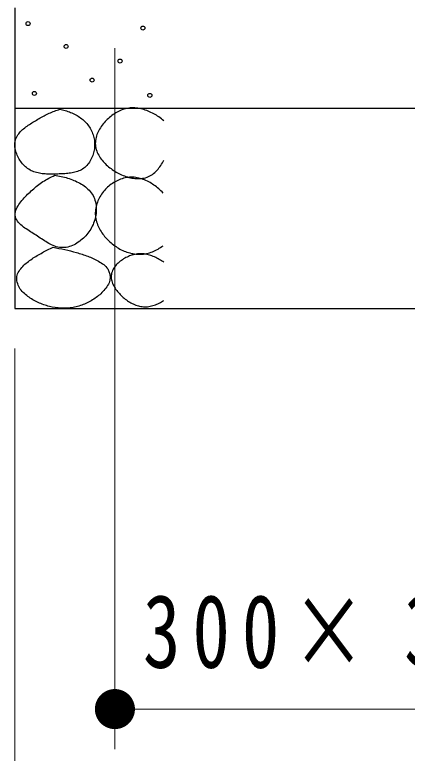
# Model space of a CAD drawing. Units: millimetres on the paper. Extents: x -365 to 0, y -26 to 257.
# Drawn here: x -124.81 to -115.01, y 43.24 to 61.68 of the extents above; entities that cross this region are included whole.
import ezdxf

# ---------------------------------------------------------------- set-up
doc = ezdxf.new("R2010")
doc.units = ezdxf.units.MM
doc.layers.add('1_20', color=7, linetype='Continuous', lineweight=25)
doc.styles.add('ＭＳ ゴシック', font='')
doc.styles.get('ＭＳ ゴシック').set_extended_font_data('MS Gothic')

# ---------------------------------------------------------------- blocks, each defined once
blk = doc.blocks.new('filled_dot')
at = {"color": 0, "linetype": 'Continuous', "lineweight": -2, "const_width": 1.25}
blk.add_lwpolyline([(-0.625, 0, 1), (0.625, 0, 1)], format="xyb", close=True, dxfattribs=at)

msp = doc.modelspace()

# ---------------------------------------------------------------- linework, layer by layer
at = {"layer": '1_20'}
for p, q in [((-124.811, 61.846), (-124.811, 54.346)), ((-124.811, 59.346), (-104.811, 59.346)), ((-124.811, 54.346), (-104.811, 54.346))]:
    msp.add_line(p, q, dxfattribs=at)
at = {"layer": '1_20', "lineweight": 13}
for p, q in [((-122.311, 60.846), (-122.311, 43.346)), ((-124.811, 53.346), (-124.811, 33.346)), ((-107.311, 44.346), (-122.311, 44.346))]:
    msp.add_line(p, q, dxfattribs=at)
at = {"layer": '1_20'}
for centre in [(-124.481, 61.455), (-121.613, 61.344), (-123.53, 60.884), (-122.183, 60.52), (-122.88, 60.045), (-124.322, 59.712), (-121.439, 59.664)]:
    msp.add_circle(centre, 0.05, dxfattribs=at)
for points, knots in [([(-121.09, 59.031), (-121.13, 59.063), (-121.17, 59.095), (-121.212, 59.124), (-121.254, 59.153), (-121.297, 59.18), (-121.342, 59.205), (-121.387, 59.229), (-121.433, 59.251), (-121.48, 59.271), (-121.528, 59.29), (-121.576, 59.307), (-121.626, 59.32), (-121.675, 59.332), (-121.726, 59.342), (-121.776, 59.347), (-121.827, 59.352), (-121.879, 59.354), (-121.929, 59.349), (-121.98, 59.345), (-122.031, 59.335), (-122.08, 59.32), (-122.128, 59.306), (-122.176, 59.287), (-122.222, 59.264), (-122.267, 59.241), (-122.311, 59.214), (-122.353, 59.185), (-122.395, 59.156), (-122.435, 59.124), (-122.473, 59.089), (-122.51, 59.055), (-122.546, 59.018), (-122.579, 58.979), (-122.613, 58.941), (-122.644, 58.9), (-122.672, 58.857), (-122.699, 58.814), (-122.725, 58.769), (-122.745, 58.722), (-122.764, 58.676), (-122.782, 58.626), (-122.791, 58.577), (-122.8, 58.527), (-122.803, 58.474), (-122.799, 58.424), (-122.795, 58.374), (-122.782, 58.323), (-122.765, 58.275), (-122.748, 58.227), (-122.723, 58.181), (-122.697, 58.138), (-122.67, 58.095), (-122.639, 58.054), (-122.605, 58.015), (-122.572, 57.977), (-122.535, 57.941), (-122.497, 57.907), (-122.459, 57.873), (-122.418, 57.842), (-122.376, 57.812), (-122.334, 57.783), (-122.291, 57.756), (-122.246, 57.732), (-122.201, 57.708), (-122.155, 57.685), (-122.107, 57.666), (-122.06, 57.647), (-122.012, 57.63), (-121.962, 57.617), (-121.913, 57.605), (-121.862, 57.594), (-121.812, 57.589), (-121.761, 57.585), (-121.709, 57.583), (-121.659, 57.588), (-121.608, 57.594), (-121.557, 57.604), (-121.509, 57.621), (-121.462, 57.639), (-121.416, 57.664), (-121.374, 57.692), (-121.333, 57.721), (-121.295, 57.757), (-121.26, 57.794), (-121.225, 57.832), (-121.194, 57.873), (-121.166, 57.915), (-121.138, 57.958), (-121.114, 58.003), (-121.09, 58.048)], [0, 0, 0, 0, 1, 1, 1, 2, 2, 2, 3, 3, 3, 4, 4, 4, 5, 5, 5, 6, 6, 6, 7, 7, 7, 8, 8, 8, 9, 9, 9, 10, 10, 10, 11, 11, 11, 12, 12, 12, 13, 13, 13, 14, 14, 14, 15, 15, 15, 16, 16, 16, 17, 17, 17, 18, 18, 18, 19, 19, 19, 20, 20, 20, 21, 21, 21, 22, 22, 22, 23, 23, 23, 24, 24, 24, 25, 25, 25, 26, 26, 26, 27, 27, 27, 28, 28, 28, 29, 29, 29, 30, 30, 30, 30]), ([(-123.688, 59.316), (-123.734, 59.302), (-123.779, 59.288), (-123.823, 59.271), (-123.867, 59.255), (-123.911, 59.236), (-123.954, 59.216), (-123.997, 59.197), (-124.039, 59.175), (-124.081, 59.153), (-124.123, 59.131), (-124.164, 59.108), (-124.205, 59.085), (-124.246, 59.061), (-124.287, 59.037), (-124.327, 59.012), (-124.367, 58.987), (-124.408, 58.962), (-124.447, 58.936), (-124.486, 58.91), (-124.525, 58.883), (-124.562, 58.853), (-124.599, 58.824), (-124.636, 58.793), (-124.668, 58.758), (-124.699, 58.724), (-124.731, 58.687), (-124.753, 58.646), (-124.776, 58.605), (-124.794, 58.559), (-124.803, 58.514), (-124.812, 58.468), (-124.812, 58.419), (-124.807, 58.372), (-124.803, 58.326), (-124.791, 58.279), (-124.776, 58.234), (-124.762, 58.189), (-124.742, 58.146), (-124.719, 58.104), (-124.697, 58.063), (-124.671, 58.023), (-124.642, 57.986), (-124.613, 57.949), (-124.581, 57.913), (-124.545, 57.882), (-124.51, 57.851), (-124.471, 57.823), (-124.43, 57.8), (-124.389, 57.777), (-124.344, 57.759), (-124.299, 57.745), (-124.255, 57.73), (-124.208, 57.721), (-124.161, 57.714), (-124.114, 57.707), (-124.067, 57.703), (-124.02, 57.701), (-123.973, 57.698), (-123.925, 57.698), (-123.878, 57.698), (-123.831, 57.698), (-123.783, 57.699), (-123.736, 57.701), (-123.689, 57.702), (-123.641, 57.703), (-123.594, 57.706), (-123.547, 57.709), (-123.5, 57.712), (-123.453, 57.718), (-123.406, 57.724), (-123.359, 57.732), (-123.313, 57.744), (-123.268, 57.756), (-123.222, 57.77), (-123.18, 57.791), (-123.138, 57.811), (-123.096, 57.837), (-123.06, 57.867), (-123.024, 57.897), (-122.992, 57.933), (-122.964, 57.971), (-122.937, 58.009), (-122.913, 58.051), (-122.893, 58.093), (-122.873, 58.136), (-122.857, 58.181), (-122.845, 58.227), (-122.833, 58.272), (-122.824, 58.319), (-122.82, 58.366), (-122.816, 58.413), (-122.816, 58.461), (-122.82, 58.508), (-122.825, 58.555), (-122.833, 58.602), (-122.846, 58.647), (-122.859, 58.693), (-122.876, 58.737), (-122.896, 58.78), (-122.917, 58.822), (-122.941, 58.863), (-122.969, 58.902), (-122.996, 58.94), (-123.027, 58.976), (-123.061, 59.01), (-123.094, 59.043), (-123.13, 59.074), (-123.168, 59.102), (-123.206, 59.13), (-123.246, 59.155), (-123.288, 59.178), (-123.329, 59.201), (-123.372, 59.221), (-123.416, 59.239), (-123.46, 59.257), (-123.505, 59.272), (-123.55, 59.285), (-123.595, 59.298), (-123.642, 59.307), (-123.688, 59.316)], [0, 0, 0, 0, 1, 1, 1, 2, 2, 2, 3, 3, 3, 4, 4, 4, 5, 5, 5, 6, 6, 6, 7, 7, 7, 8, 8, 8, 9, 9, 9, 10, 10, 10, 11, 11, 11, 12, 12, 12, 13, 13, 13, 14, 14, 14, 15, 15, 15, 16, 16, 16, 17, 17, 17, 18, 18, 18, 19, 19, 19, 20, 20, 20, 21, 21, 21, 22, 22, 22, 23, 23, 23, 24, 24, 24, 25, 25, 25, 26, 26, 26, 27, 27, 27, 28, 28, 28, 29, 29, 29, 30, 30, 30, 31, 31, 31, 32, 32, 32, 33, 33, 33, 34, 34, 34, 35, 35, 35, 36, 36, 36, 37, 37, 37, 38, 38, 38, 39, 39, 39, 40, 40, 40, 40]), ([(-123.815, 57.668), (-123.866, 57.645), (-123.916, 57.622), (-123.965, 57.596), (-124.013, 57.57), (-124.061, 57.541), (-124.107, 57.51), (-124.153, 57.48), (-124.197, 57.446), (-124.241, 57.413), (-124.285, 57.379), (-124.327, 57.343), (-124.369, 57.307), (-124.411, 57.27), (-124.452, 57.233), (-124.491, 57.194), (-124.531, 57.155), (-124.57, 57.116), (-124.606, 57.074), (-124.642, 57.032), (-124.678, 56.989), (-124.707, 56.943), (-124.737, 56.896), (-124.768, 56.847), (-124.783, 56.795), (-124.798, 56.743), (-124.807, 56.683), (-124.796, 56.632), (-124.785, 56.581), (-124.749, 56.531), (-124.715, 56.489), (-124.681, 56.446), (-124.634, 56.412), (-124.591, 56.378), (-124.548, 56.344), (-124.5, 56.314), (-124.454, 56.284), (-124.408, 56.253), (-124.361, 56.225), (-124.314, 56.194), (-124.268, 56.164), (-124.222, 56.134), (-124.176, 56.103), (-124.129, 56.073), (-124.084, 56.041), (-124.036, 56.013), (-123.989, 55.985), (-123.941, 55.955), (-123.891, 55.932), (-123.841, 55.91), (-123.788, 55.888), (-123.735, 55.876), (-123.681, 55.865), (-123.624, 55.86), (-123.57, 55.864), (-123.516, 55.868), (-123.46, 55.883), (-123.409, 55.901), (-123.357, 55.92), (-123.307, 55.946), (-123.26, 55.974), (-123.213, 56.003), (-123.168, 56.037), (-123.126, 56.073), (-123.085, 56.11), (-123.046, 56.15), (-123.011, 56.192), (-122.975, 56.234), (-122.943, 56.28), (-122.915, 56.328), (-122.887, 56.375), (-122.862, 56.425), (-122.842, 56.477), (-122.822, 56.528), (-122.806, 56.582), (-122.795, 56.636), (-122.784, 56.69), (-122.777, 56.746), (-122.776, 56.801), (-122.774, 56.856), (-122.778, 56.912), (-122.788, 56.966), (-122.799, 57.02), (-122.815, 57.074), (-122.838, 57.124), (-122.861, 57.173), (-122.893, 57.221), (-122.928, 57.263), (-122.962, 57.306), (-123.004, 57.344), (-123.047, 57.378), (-123.09, 57.413), (-123.137, 57.443), (-123.185, 57.47), (-123.233, 57.498), (-123.283, 57.522), (-123.334, 57.543), (-123.385, 57.564), (-123.438, 57.583), (-123.491, 57.599), (-123.544, 57.615), (-123.597, 57.629), (-123.651, 57.64), (-123.706, 57.652), (-123.76, 57.66), (-123.815, 57.668)], [0, 0, 0, 0, 1, 1, 1, 2, 2, 2, 3, 3, 3, 4, 4, 4, 5, 5, 5, 6, 6, 6, 7, 7, 7, 8, 8, 8, 9, 9, 9, 10, 10, 10, 11, 11, 11, 12, 12, 12, 13, 13, 13, 14, 14, 14, 15, 15, 15, 16, 16, 16, 17, 17, 17, 18, 18, 18, 19, 19, 19, 20, 20, 20, 21, 21, 21, 22, 22, 22, 23, 23, 23, 24, 24, 24, 25, 25, 25, 26, 26, 26, 27, 27, 27, 28, 28, 28, 29, 29, 29, 30, 30, 30, 31, 31, 31, 32, 32, 32, 33, 33, 33, 34, 34, 34, 35, 35, 35, 35]), ([(-121.106, 57.225), (-121.142, 57.261), (-121.178, 57.298), (-121.216, 57.331), (-121.255, 57.364), (-121.295, 57.396), (-121.337, 57.425), (-121.379, 57.454), (-121.422, 57.482), (-121.467, 57.505), (-121.512, 57.529), (-121.559, 57.551), (-121.607, 57.568), (-121.655, 57.585), (-121.704, 57.6), (-121.754, 57.608), (-121.804, 57.617), (-121.856, 57.622), (-121.907, 57.621), (-121.957, 57.62), (-122.009, 57.614), (-122.058, 57.603), (-122.108, 57.592), (-122.157, 57.577), (-122.204, 57.558), (-122.252, 57.538), (-122.298, 57.515), (-122.341, 57.488), (-122.384, 57.462), (-122.426, 57.432), (-122.465, 57.399), (-122.504, 57.366), (-122.54, 57.33), (-122.574, 57.291), (-122.607, 57.253), (-122.638, 57.211), (-122.665, 57.168), (-122.691, 57.125), (-122.716, 57.079), (-122.735, 57.032), (-122.755, 56.986), (-122.771, 56.936), (-122.782, 56.887), (-122.793, 56.837), (-122.8, 56.786), (-122.801, 56.735), (-122.802, 56.685), (-122.797, 56.633), (-122.788, 56.583), (-122.778, 56.533), (-122.763, 56.484), (-122.745, 56.436), (-122.726, 56.389), (-122.703, 56.343), (-122.678, 56.299), (-122.652, 56.255), (-122.623, 56.212), (-122.591, 56.172), (-122.56, 56.132), (-122.526, 56.094), (-122.49, 56.058), (-122.454, 56.022), (-122.416, 55.987), (-122.376, 55.956), (-122.336, 55.924), (-122.294, 55.894), (-122.251, 55.867), (-122.208, 55.841), (-122.163, 55.816), (-122.116, 55.795), (-122.07, 55.773), (-122.022, 55.755), (-121.973, 55.74), (-121.925, 55.725), (-121.874, 55.714), (-121.824, 55.707), (-121.774, 55.7), (-121.722, 55.696), (-121.671, 55.698), (-121.621, 55.7), (-121.569, 55.706), (-121.52, 55.717), (-121.47, 55.728), (-121.421, 55.743), (-121.373, 55.762), (-121.326, 55.78), (-121.28, 55.803), (-121.235, 55.827), (-121.19, 55.852), (-121.148, 55.881), (-121.106, 55.91)], [0, 0, 0, 0, 1, 1, 1, 2, 2, 2, 3, 3, 3, 4, 4, 4, 5, 5, 5, 6, 6, 6, 7, 7, 7, 8, 8, 8, 9, 9, 9, 10, 10, 10, 11, 11, 11, 12, 12, 12, 13, 13, 13, 14, 14, 14, 15, 15, 15, 16, 16, 16, 17, 17, 17, 18, 18, 18, 19, 19, 19, 20, 20, 20, 21, 21, 21, 22, 22, 22, 23, 23, 23, 24, 24, 24, 25, 25, 25, 26, 26, 26, 27, 27, 27, 28, 28, 28, 29, 29, 29, 30, 30, 30, 30]), ([(-123.856, 55.872), (-123.946, 55.829), (-124.036, 55.786), (-124.123, 55.738), (-124.21, 55.69), (-124.298, 55.641), (-124.379, 55.584), (-124.46, 55.527), (-124.546, 55.47), (-124.61, 55.396), (-124.673, 55.323), (-124.747, 55.232), (-124.76, 55.143), (-124.774, 55.054), (-124.738, 54.943), (-124.692, 54.86), (-124.646, 54.777), (-124.562, 54.708), (-124.485, 54.647), (-124.408, 54.586), (-124.318, 54.538), (-124.228, 54.496), (-124.139, 54.454), (-124.043, 54.421), (-123.947, 54.397), (-123.851, 54.374), (-123.751, 54.357), (-123.652, 54.353), (-123.554, 54.348), (-123.452, 54.353), (-123.355, 54.37), (-123.258, 54.387), (-123.16, 54.417), (-123.069, 54.455), (-122.978, 54.493), (-122.889, 54.541), (-122.808, 54.598), (-122.727, 54.654), (-122.646, 54.719), (-122.585, 54.795), (-122.523, 54.87), (-122.453, 54.962), (-122.438, 55.052), (-122.422, 55.142), (-122.444, 55.256), (-122.491, 55.334), (-122.538, 55.413), (-122.636, 55.471), (-122.719, 55.524), (-122.802, 55.576), (-122.898, 55.613), (-122.99, 55.649), (-123.082, 55.686), (-123.178, 55.714), (-123.274, 55.742), (-123.369, 55.769), (-123.466, 55.792), (-123.563, 55.814), (-123.66, 55.836), (-123.758, 55.854), (-123.856, 55.872)], [0, 0, 0, 0, 1, 1, 1, 2, 2, 2, 3, 3, 3, 4, 4, 4, 5, 5, 5, 6, 6, 6, 7, 7, 7, 8, 8, 8, 9, 9, 9, 10, 10, 10, 11, 11, 11, 12, 12, 12, 13, 13, 13, 14, 14, 14, 15, 15, 15, 16, 16, 16, 17, 17, 17, 18, 18, 18, 19, 19, 19, 20, 20, 20, 20]), ([(-121.09, 55.498), (-121.128, 55.523), (-121.165, 55.548), (-121.204, 55.57), (-121.243, 55.592), (-121.282, 55.613), (-121.323, 55.631), (-121.364, 55.649), (-121.406, 55.665), (-121.449, 55.678), (-121.492, 55.69), (-121.537, 55.7), (-121.581, 55.705), (-121.625, 55.71), (-121.671, 55.711), (-121.715, 55.708), (-121.76, 55.705), (-121.804, 55.697), (-121.848, 55.686), (-121.891, 55.675), (-121.934, 55.66), (-121.975, 55.642), (-122.016, 55.624), (-122.056, 55.604), (-122.094, 55.58), (-122.132, 55.557), (-122.169, 55.531), (-122.203, 55.501), (-122.237, 55.472), (-122.27, 55.441), (-122.297, 55.406), (-122.325, 55.371), (-122.351, 55.333), (-122.369, 55.293), (-122.387, 55.252), (-122.401, 55.207), (-122.404, 55.164), (-122.408, 55.12), (-122.401, 55.073), (-122.39, 55.031), (-122.379, 54.988), (-122.359, 54.946), (-122.338, 54.907), (-122.317, 54.868), (-122.291, 54.83), (-122.264, 54.795), (-122.237, 54.759), (-122.208, 54.725), (-122.177, 54.693), (-122.146, 54.66), (-122.113, 54.629), (-122.079, 54.601), (-122.044, 54.572), (-122.008, 54.545), (-121.97, 54.521), (-121.933, 54.497), (-121.893, 54.475), (-121.853, 54.457), (-121.812, 54.438), (-121.769, 54.422), (-121.726, 54.411), (-121.683, 54.399), (-121.638, 54.391), (-121.594, 54.388), (-121.549, 54.386), (-121.504, 54.387), (-121.46, 54.394), (-121.416, 54.4), (-121.372, 54.412), (-121.329, 54.426), (-121.287, 54.44), (-121.246, 54.458), (-121.206, 54.479), (-121.166, 54.499), (-121.128, 54.523), (-121.09, 54.547)], [0, 0, 0, 0, 1, 1, 1, 2, 2, 2, 3, 3, 3, 4, 4, 4, 5, 5, 5, 6, 6, 6, 7, 7, 7, 8, 8, 8, 9, 9, 9, 10, 10, 10, 11, 11, 11, 12, 12, 12, 13, 13, 13, 14, 14, 14, 15, 15, 15, 16, 16, 16, 17, 17, 17, 18, 18, 18, 19, 19, 19, 20, 20, 20, 21, 21, 21, 22, 22, 22, 23, 23, 23, 24, 24, 24, 25, 25, 25, 25])]:
    msp.add_open_spline(points, degree=3, knots=knots, dxfattribs=at)

# ---------------------------------------------------------------- block references
at = {"layer": '1_20', "lineweight": 13, "xscale": 0.4, "yscale": 0.4}
msp.add_blockref('filled_dot', (-122.311, 44.346), dxfattribs=at)

# ---------------------------------------------------------------- texts
at = {"layer": '1_20', "insert": (-114.811, 45.346), "char_height": 1.833, "attachment_point": 8, "style": 'ＭＳ ゴシック'}
msp.add_mtext('\\T1.32;\\W0.75;300×３００', dxfattribs=at)

doc.saveas('drawing.dxf')
